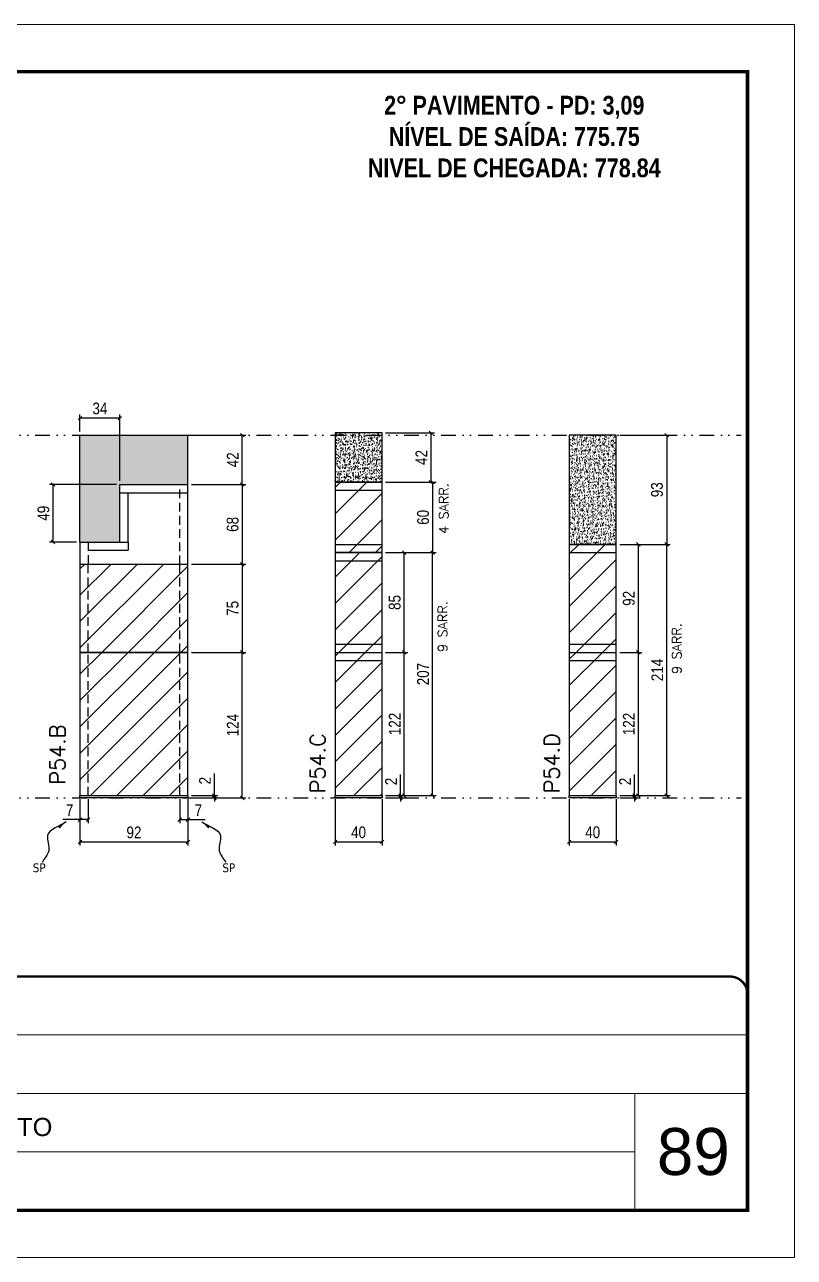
# Model space of a CAD drawing. Extents: x 2949 to 9203, y -16089 to 12527.
# Drawn here: x 3778 to 4434, y -13792 to -12742 of the extents above; entities that cross this region are included whole.
import ezdxf

# ---------------------------------------------------------------- set-up
doc = ezdxf.new("R2010")
doc.units = 0
for name, pattern in [('CONTINUO', [0]), ('DASHED', [0.75, 0.5, -0.25]), ('DIVIDE2', [0.625, 0.25, -0.125, 0, -0.125, 0, -0.125]), ('HIDDEN', [0.375, 0.25, -0.125])]:
    doc.linetypes.add(name, pattern=pattern)
for name, color, linetype, lineweight in [('CARIMBO', 255, 'Continuous', 9), ('Folhas', 255, 'Continuous', 9), ('Hachura', 251, 'Continuous', 9), ('SARRAFO DE PRESSAO', 251, 'DASHED', 9), ('Texto Seção', 7, 'Continuous', 15)]:
    doc.layers.add(name, color=color, linetype=linetype, lineweight=lineweight)
for name, color, linetype in [('COTA', 241, 'Continuous'), ('NOMENCLATURA', 7, 'Continuous'), ('Nível', 160, 'Continuous'), ('Painéis', 200, 'Continuous'), ('SARR_2.2x7', 40, 'Continuous'), ('Sarrafo de Pressão', 42, 'HIDDEN'), ('texto', 7, 'Continuous')]:
    doc.layers.add(name, color=color, linetype=linetype)
doc.styles.add('ARIAL', font='arial.ttf')
doc.styles.add('COTA TECNICA', font='techl___.ttf', dxfattribs={"height": 10})
doc.styles.add('COTA TECNICA-50', font='techl___.ttf', dxfattribs={"height": 10})
doc.styles.add('REGUA-120', font='ROMANS.shx', dxfattribs={"height": 15})
doc.styles.add('ROMANC', font='techb___.ttf', dxfattribs={"height": 2.5})
doc.styles.add('ROMANS', font='romans.shx')
doc.styles.get("Standard").update_dxf_attribs({"font": 'arial.ttf'})
doc.dimstyles.new('COTA PAINEL-50', dxfattribs={"dimtxt": 10, "dimasz": 3, "dimexe": 3, "dimexo": 3, "dimgap": 3, "dimtad": 1, "dimdec": 1, "dimzin": 12, "dimdsep": 46, "dimtxsty": 'COTA TECNICA-50', "dimblk1": 'OBLIQUE', "dimblk2": 'OBLIQUE', "dimsah": 1, "dimcen": 0.9, "dimclrd": 4, "dimclre": 4, "dimclrt": 240, "dimadec": 1, "dimazin": 3, "dimtfac": 1, "dimtdec": 1, "dimtmove": 0, "dimatfit": 3, "dimfxl": 1, "dimtolj": 1, "dimtzin": 12, "dimarcsym": 0})
doc.dimstyles.new('PAINEL', dxfattribs={"dimtxt": 10, "dimasz": 3, "dimexe": 3, "dimexo": 3, "dimgap": 3, "dimtad": 1, "dimdec": 1, "dimzin": 12, "dimdsep": 46, "dimtxsty": 'COTA TECNICA', "dimblk1": 'OBLIQUE', "dimblk2": 'OBLIQUE', "dimsah": 1, "dimcen": 0.9, "dimclrd": 4, "dimclre": 4, "dimclrt": 240, "dimadec": 1, "dimazin": 3, "dimtfac": 1, "dimtdec": 1, "dimtmove": 0, "dimatfit": 3, "dimfxl": 1, "dimtolj": 1, "dimtzin": 12, "dimarcsym": 0})
doc.dimstyles.get("Standard").update_dxf_attribs({"dimtxt": 0.18, "dimasz": 0.18, "dimexe": 0.18, "dimexo": 0.0625, "dimgap": 0.09, "dimtad": 0, "dimtih": 1, "dimtoh": 1, "dimdec": 4, "dimzin": 0, "dimdsep": 46, "dimtxsty": 'Standard', "dimcen": 0.09, "dimadec": 0, "dimazin": 0, "dimtfac": 1, "dimtdec": 4, "dimtofl": 0, "dimtmove": 0, "dimatfit": 3, "dimfxl": 1, "dimtolj": 1, "dimtzin": 0, "dimarcsym": 0})
pattern_1 = [(45, (-127662.416, -38793.522), (-11.2253202, 11.2253202), [])]

# ---------------------------------------------------------------- blocks, each defined once
blk = doc.blocks.new('9999999999')
at = {"color": 30, "linetype": 'CONTINUO'}
for p, q in [((98564.6, 34379.6), (99584, 34379.6)), ((98564.6, 34329.8), (99488, 34329.8)), ((99584, 34329.8), (99488, 34329.8)), ((99488, 34329.8), (99488, 34230.2)), ((98564.6, 34280), (99488, 34280))]:
    blk.add_line(p, q, dxfattribs=at)
at = {"color": 30, "linetype": 'CONTINUO', "const_width": 2}
blk.add_lwpolyline([(99584, 34230.2), (99584, 34414.4, 0.414214), (99569, 34429.4), (98229, 34429.4, 0.414214), (98214, 34414.4), (98214, 34245.2, 0.414214), (98229, 34230.2), (99584, 34230.2)], format="xyb", dxfattribs=at)
at = {"layer": 'Folhas'}
blk.add_lwpolyline([(98139, 34190.2), (99624, 34190.2), (99624, 35240.2), (98139, 35240.2)], close=True, dxfattribs=at)
at = {"layer": 'Folhas', "color": 30, "const_width": 3}
blk.add_lwpolyline([(98214, 34230.2), (99584, 34230.2), (99584, 35200.2), (98214, 35200.2)], close=True, dxfattribs=at)
at = {"color": 7, "linetype": 'Continuous', "ltscale": 5, "style": 'ARIAL'}
blk.add_text('2° PAVIMENTO', height=15.483, dxfattribs=at).set_placement((98837.7, 34293.5))
blk = doc.blocks.new('_Oblique')
at = {"color": 0, "linetype": 'ByBlock', "lineweight": -2}
blk.add_line((-0.5, -0.5), (0.5, 0.5), dxfattribs=at)
blk = doc.blocks.new('*D2958')
at = {"layer": 'COTA', "color": 4, "lineweight": -2, "transparency": 16777216}
for p, q in [((3825.3, -13401.6), (3825.3, -13441.1)), ((3917.3, -13401.6), (3917.3, -13441.1)), ((3825.3, -13438.1), (3917.3, -13438.1))]:
    blk.add_line(p, q, dxfattribs=at)
at = {"layer": 'Defpoints', "color": 0, "transparency": 16777216}
for p in [(3825.3, -13398.6), (3917.3, -13398.6), (3917.3, -13438.1)]:
    blk.add_point(p, dxfattribs=at)
at = {"layer": 'COTA', "color": 4, "lineweight": -2, "transparency": 16777216, "xscale": 3, "yscale": 3, "zscale": 3, "rotation": 180}
blk.add_blockref('_Oblique', (3825.3, -13438.1), dxfattribs=at)
at = {"layer": 'COTA', "color": 4, "lineweight": -2, "transparency": 16777216, "xscale": 3, "yscale": 3, "zscale": 3}
blk.add_blockref('_Oblique', (3917.3, -13438.1), dxfattribs=at)
at = {"layer": 'COTA', "color": 240, "transparency": 16777216, "insert": (3871.3, -13430), "char_height": 10, "attachment_point": 5, "style": 'COTA TECNICA'}
blk.add_mtext('\\A1;92', dxfattribs=at)
blk = doc.blocks.new('*D2959')
at = {"layer": 'COTA', "color": 4, "lineweight": -2, "transparency": 16777216}
for p, q in [((3825.3, -13403.6), (3825.3, -13422.1)), ((3832.3, -13401.6), (3832.3, -13422.1)), ((3825.3, -13419.1), (3810.6, -13419.1)), ((3832.3, -13419.1), (3825.3, -13419.1))]:
    blk.add_line(p, q, dxfattribs=at)
at = {"layer": 'Defpoints', "color": 0, "transparency": 16777216}
for p in [(3825.3, -13400.6), (3832.3, -13398.6), (3825.3, -13419.1)]:
    blk.add_point(p, dxfattribs=at)
at = {"layer": 'COTA', "color": 4, "lineweight": -2, "transparency": 16777216, "xscale": 3, "yscale": 3, "zscale": 3, "rotation": 180}
blk.add_blockref('_Oblique', (3825.3, -13419.1), dxfattribs=at)
at = {"layer": 'COTA', "color": 4, "lineweight": -2, "transparency": 16777216, "xscale": 3, "yscale": 3, "zscale": 3}
blk.add_blockref('_Oblique', (3832.3, -13419.1), dxfattribs=at)
at = {"layer": 'COTA', "color": 240, "transparency": 16777216, "insert": (3816.5, -13411.1), "char_height": 10, "attachment_point": 5, "style": 'COTA TECNICA-50'}
blk.add_mtext('\\A1;7', dxfattribs=at)
blk = doc.blocks.new('*D2960')
at = {"layer": 'COTA', "color": 4, "lineweight": -2, "transparency": 16777216}
for p, q in [((3910.3, -13401.6), (3910.3, -13422.1)), ((3917.3, -13403.6), (3917.3, -13422.1)), ((3910.3, -13419.1), (3917.3, -13419.1)), ((3917.3, -13419.1), (3932.1, -13419.1))]:
    blk.add_line(p, q, dxfattribs=at)
at = {"layer": 'Defpoints', "color": 0, "transparency": 16777216}
for p in [(3910.3, -13398.6), (3917.3, -13400.6), (3917.3, -13419.1)]:
    blk.add_point(p, dxfattribs=at)
at = {"layer": 'COTA', "color": 4, "lineweight": -2, "transparency": 16777216, "xscale": 3, "yscale": 3, "zscale": 3, "rotation": 180}
blk.add_blockref('_Oblique', (3910.3, -13419.1), dxfattribs=at)
at = {"layer": 'COTA', "color": 4, "lineweight": -2, "transparency": 16777216, "xscale": 3, "yscale": 3, "zscale": 3}
blk.add_blockref('_Oblique', (3917.3, -13419.1), dxfattribs=at)
at = {"layer": 'COTA', "color": 240, "transparency": 16777216, "insert": (3926.2, -13411.1), "char_height": 10, "attachment_point": 5, "style": 'COTA TECNICA-50'}
blk.add_mtext('\\A1;7', dxfattribs=at)
blk = doc.blocks.new('*D2961')
at = {"layer": 'COTA', "color": 4, "lineweight": -2, "transparency": 16777216}
for p, q in [((3920.3, -13276.6), (3966.6, -13276.6)), ((3963.6, -13400.6), (3963.6, -13276.6)), ((3920.3, -13400.6), (3966.6, -13400.6))]:
    blk.add_line(p, q, dxfattribs=at)
at = {"layer": 'Defpoints', "color": 0, "transparency": 16777216}
for p in [(3917.3, -13276.6), (3963.6, -13276.6), (3917.3, -13400.6)]:
    blk.add_point(p, dxfattribs=at)
at = {"layer": 'COTA', "color": 4, "lineweight": -2, "transparency": 16777216, "xscale": 3, "yscale": 3, "zscale": 3}
for p, rotation in [((3963.6, -13276.6), 90), ((3963.6, -13400.6), 270)]:
    blk.add_blockref('_Oblique', p, dxfattribs=dict(at, rotation=rotation))
at = {"layer": 'COTA', "color": 240, "transparency": 16777216, "insert": (3955.5, -13338.6), "char_height": 10, "attachment_point": 5, "rotation": 90, "style": 'COTA TECNICA-50'}
blk.add_mtext('\\A1;124', dxfattribs=at)
blk = doc.blocks.new('*D2962')
at = {"layer": 'COTA', "color": 4, "lineweight": -2, "transparency": 16777216}
for p, q in [((3939.8, -13398.6), (3939.8, -13379.8)), ((3920.3, -13398.6), (3942.8, -13398.6)), ((3920.3, -13400.6), (3942.8, -13400.6)), ((3939.8, -13400.6), (3939.8, -13398.6)), ((3939.8, -13400.6), (3939.8, -13403.6))]:
    blk.add_line(p, q, dxfattribs=at)
at = {"layer": 'Defpoints', "color": 0, "transparency": 16777216}
for p in [(3917.3, -13398.6), (3917.3, -13400.6), (3939.8, -13400.6)]:
    blk.add_point(p, dxfattribs=at)
at = {"layer": 'COTA', "color": 4, "lineweight": -2, "transparency": 16777216, "xscale": 3, "yscale": 3, "zscale": 3}
for p, rotation in [((3939.8, -13398.6), 270), ((3939.8, -13400.6), 90)]:
    blk.add_blockref('_Oblique', p, dxfattribs=dict(at, rotation=rotation))
at = {"layer": 'COTA', "color": 240, "transparency": 16777216, "insert": (3931.8, -13385.9), "char_height": 10, "attachment_point": 5, "rotation": 90, "style": 'COTA TECNICA-50'}
blk.add_mtext('\\A1;2', dxfattribs=at)
blk = doc.blocks.new('*D2963')
at = {"layer": 'COTA', "color": 4, "linetype": 'ByBlock', "lineweight": -2, "transparency": 16777216}
for p, q in [((3920.3, -13201.6), (3966.6, -13201.6)), ((3963.6, -13201.6), (3963.6, -13276.6)), ((3920.3, -13276.6), (3966.6, -13276.6))]:
    blk.add_line(p, q, dxfattribs=at)
at = {"layer": 'Defpoints', "color": 0, "linetype": 'ByBlock', "transparency": 16777216}
for p in [(3917.3, -13201.6), (3917.3, -13276.6), (3963.6, -13276.6)]:
    blk.add_point(p, dxfattribs=at)
at = {"layer": 'COTA', "color": 4, "linetype": 'ByBlock', "lineweight": -2, "transparency": 16777216, "xscale": 3, "yscale": 3, "zscale": 3}
for p, rotation in [((3963.6, -13201.6), 90), ((3963.6, -13276.6), 270)]:
    blk.add_blockref('_Oblique', p, dxfattribs=dict(at, rotation=rotation))
at = {"layer": 'COTA', "color": 240, "linetype": 'ByBlock', "transparency": 16777216, "insert": (3955.5, -13239.1), "char_height": 10, "attachment_point": 5, "rotation": 90, "style": 'COTA TECNICA'}
blk.add_mtext('\\A1;75', dxfattribs=at)
blk = doc.blocks.new('*D2964')
at = {"layer": 'COTA', "color": 4, "lineweight": -2, "transparency": 16777216}
for p, q in [((4042.7, -13401.6), (4042.7, -13441)), ((4082.7, -13401.6), (4082.7, -13441)), ((4042.7, -13438), (4082.7, -13438))]:
    blk.add_line(p, q, dxfattribs=at)
at = {"layer": 'Defpoints', "color": 0, "transparency": 16777216}
for p in [(4042.7, -13398.6), (4082.7, -13398.6), (4082.7, -13438)]:
    blk.add_point(p, dxfattribs=at)
at = {"layer": 'COTA', "color": 4, "lineweight": -2, "transparency": 16777216, "xscale": 3, "yscale": 3, "zscale": 3, "rotation": 180}
blk.add_blockref('_Oblique', (4042.7, -13438), dxfattribs=at)
at = {"layer": 'COTA', "color": 4, "lineweight": -2, "transparency": 16777216, "xscale": 3, "yscale": 3, "zscale": 3}
blk.add_blockref('_Oblique', (4082.7, -13438), dxfattribs=at)
at = {"layer": 'COTA', "color": 240, "transparency": 16777216, "insert": (4062.7, -13429.9), "char_height": 10, "attachment_point": 5, "style": 'COTA TECNICA'}
blk.add_mtext('\\A1;40', dxfattribs=at)
blk = doc.blocks.new('*D2965')
at = {"layer": 'COTA', "color": 4, "lineweight": -2, "transparency": 16777216}
for p, q in [((4098.4, -13398.6), (4098.4, -13380.5)), ((4085.7, -13398.6), (4101.4, -13398.6)), ((4085.7, -13400.6), (4101.4, -13400.6)), ((4098.4, -13400.6), (4098.4, -13398.6)), ((4098.4, -13400.6), (4098.4, -13403.6))]:
    blk.add_line(p, q, dxfattribs=at)
at = {"layer": 'Defpoints', "color": 0, "transparency": 16777216}
for p in [(4082.7, -13398.6), (4082.7, -13400.6), (4098.4, -13398.6)]:
    blk.add_point(p, dxfattribs=at)
at = {"layer": 'COTA', "color": 4, "lineweight": -2, "transparency": 16777216, "xscale": 3, "yscale": 3, "zscale": 3}
for p, rotation in [((4098.4, -13398.6), 270), ((4098.4, -13400.6), 90)]:
    blk.add_blockref('_Oblique', p, dxfattribs=dict(at, rotation=rotation))
at = {"layer": 'COTA', "color": 240, "transparency": 16777216, "insert": (4090.4, -13386.6), "char_height": 10, "attachment_point": 5, "rotation": 90, "style": 'COTA TECNICA-50'}
blk.add_mtext('\\A1;2', dxfattribs=at)
blk = doc.blocks.new('*D2984')
at = {"layer": 'COTA', "color": 4, "linetype": 'ByBlock', "lineweight": -2, "transparency": 16777216}
for p, q in [((4085.7, -13191.6), (4128.8, -13191.6)), ((4125.8, -13398.6), (4125.8, -13191.6)), ((4085.7, -13398.6), (4128.8, -13398.6))]:
    blk.add_line(p, q, dxfattribs=at)
at = {"layer": 'Defpoints', "color": 0, "linetype": 'ByBlock', "transparency": 16777216}
for p in [(4082.7, -13191.6), (4125.8, -13191.6), (4082.7, -13398.6)]:
    blk.add_point(p, dxfattribs=at)
at = {"layer": 'COTA', "color": 4, "linetype": 'ByBlock', "lineweight": -2, "transparency": 16777216, "xscale": 3, "yscale": 3, "zscale": 3}
for p, rotation in [((4125.8, -13191.6), 90), ((4125.8, -13398.6), 270)]:
    blk.add_blockref('_Oblique', p, dxfattribs=dict(at, rotation=rotation))
at = {"layer": 'COTA', "color": 240, "linetype": 'ByBlock', "transparency": 16777216, "insert": (4117.7, -13295.1), "char_height": 10, "attachment_point": 5, "rotation": 90, "style": 'COTA TECNICA'}
blk.add_mtext('\\A1;207', dxfattribs=at)
blk = doc.blocks.new('*D2985')
at = {"layer": 'COTA', "color": 4, "linetype": 'ByBlock', "lineweight": -2, "transparency": 16777216}
for p, q in [((4085.7, -13276.6), (4104.6, -13276.6)), ((4101.6, -13398.6), (4101.6, -13276.6)), ((4085.7, -13398.6), (4104.6, -13398.6))]:
    blk.add_line(p, q, dxfattribs=at)
at = {"layer": 'Defpoints', "color": 0, "linetype": 'ByBlock', "transparency": 16777216}
for p in [(4082.7, -13276.6), (4101.6, -13276.6), (4082.7, -13398.6)]:
    blk.add_point(p, dxfattribs=at)
at = {"layer": 'COTA', "color": 4, "linetype": 'ByBlock', "lineweight": -2, "transparency": 16777216, "xscale": 3, "yscale": 3, "zscale": 3}
for p, rotation in [((4101.6, -13276.6), 90), ((4101.6, -13398.6), 270)]:
    blk.add_blockref('_Oblique', p, dxfattribs=dict(at, rotation=rotation))
at = {"layer": 'COTA', "color": 240, "linetype": 'ByBlock', "transparency": 16777216, "insert": (4093.5, -13337.6), "char_height": 10, "attachment_point": 5, "rotation": 90, "style": 'COTA TECNICA'}
blk.add_mtext('\\A1;122', dxfattribs=at)
blk = doc.blocks.new('*D2986')
at = {"layer": 'COTA', "color": 4, "linetype": 'ByBlock', "lineweight": -2, "transparency": 16777216}
for p, q in [((4085.7, -13191.6), (4104.6, -13191.6)), ((4101.6, -13276.6), (4101.6, -13191.6)), ((4085.7, -13276.6), (4104.6, -13276.6))]:
    blk.add_line(p, q, dxfattribs=at)
at = {"layer": 'Defpoints', "color": 0, "linetype": 'ByBlock', "transparency": 16777216}
for p in [(4082.7, -13191.6), (4101.6, -13191.6), (4082.7, -13276.6)]:
    blk.add_point(p, dxfattribs=at)
at = {"layer": 'COTA', "color": 4, "linetype": 'ByBlock', "lineweight": -2, "transparency": 16777216, "xscale": 3, "yscale": 3, "zscale": 3}
for p, rotation in [((4101.6, -13191.6), 90), ((4101.6, -13276.6), 270)]:
    blk.add_blockref('_Oblique', p, dxfattribs=dict(at, rotation=rotation))
at = {"layer": 'COTA', "color": 240, "linetype": 'ByBlock', "transparency": 16777216, "insert": (4093.5, -13234.1), "char_height": 10, "attachment_point": 5, "rotation": 90, "style": 'COTA TECNICA'}
blk.add_mtext('\\A1;85', dxfattribs=at)
blk = doc.blocks.new('*D2966')
at = {"layer": 'COTA', "color": 4, "lineweight": -2, "transparency": 16777216}
for p, q in [((4242.2, -13401.6), (4242.2, -13441)), ((4282.2, -13401.6), (4282.2, -13441)), ((4242.2, -13438), (4282.2, -13438))]:
    blk.add_line(p, q, dxfattribs=at)
at = {"layer": 'Defpoints', "color": 0, "transparency": 16777216}
for p in [(4242.2, -13398.6), (4282.2, -13398.6), (4282.2, -13438)]:
    blk.add_point(p, dxfattribs=at)
at = {"layer": 'COTA', "color": 4, "lineweight": -2, "transparency": 16777216, "xscale": 3, "yscale": 3, "zscale": 3, "rotation": 180}
blk.add_blockref('_Oblique', (4242.2, -13438), dxfattribs=at)
at = {"layer": 'COTA', "color": 4, "lineweight": -2, "transparency": 16777216, "xscale": 3, "yscale": 3, "zscale": 3}
blk.add_blockref('_Oblique', (4282.2, -13438), dxfattribs=at)
at = {"layer": 'COTA', "color": 240, "transparency": 16777216, "insert": (4262.2, -13429.9), "char_height": 10, "attachment_point": 5, "style": 'COTA TECNICA'}
blk.add_mtext('\\A1;40', dxfattribs=at)
blk = doc.blocks.new('*D2967')
at = {"layer": 'COTA', "color": 4, "lineweight": -2, "transparency": 16777216}
for p, q in [((4297.8, -13398.6), (4297.8, -13380.5)), ((4285.2, -13398.6), (4300.8, -13398.6)), ((4285.2, -13400.6), (4300.8, -13400.6)), ((4297.8, -13400.6), (4297.8, -13398.6)), ((4297.8, -13400.6), (4297.8, -13403.6))]:
    blk.add_line(p, q, dxfattribs=at)
at = {"layer": 'Defpoints', "color": 0, "transparency": 16777216}
for p in [(4282.2, -13398.6), (4282.2, -13400.6), (4297.8, -13398.6)]:
    blk.add_point(p, dxfattribs=at)
at = {"layer": 'COTA', "color": 4, "lineweight": -2, "transparency": 16777216, "xscale": 3, "yscale": 3, "zscale": 3}
for p, rotation in [((4297.8, -13398.6), 270), ((4297.8, -13400.6), 90)]:
    blk.add_blockref('_Oblique', p, dxfattribs=dict(at, rotation=rotation))
at = {"layer": 'COTA', "color": 240, "transparency": 16777216, "insert": (4289.8, -13386.6), "char_height": 10, "attachment_point": 5, "rotation": 90, "style": 'COTA TECNICA-50'}
blk.add_mtext('\\A1;2', dxfattribs=at)
blk = doc.blocks.new('*D2987')
at = {"layer": 'COTA', "color": 4, "linetype": 'ByBlock', "lineweight": -2, "transparency": 16777216}
for p, q in [((4285.2, -13091.6), (4328.3, -13091.6)), ((4325.3, -13091.6), (4325.3, -13184.6)), ((4285.2, -13184.6), (4328.3, -13184.6))]:
    blk.add_line(p, q, dxfattribs=at)
at = {"layer": 'Defpoints', "color": 0, "linetype": 'ByBlock', "transparency": 16777216}
for p in [(4282.2, -13091.6), (4282.2, -13184.6), (4325.3, -13184.6)]:
    blk.add_point(p, dxfattribs=at)
at = {"layer": 'COTA', "color": 4, "linetype": 'ByBlock', "lineweight": -2, "transparency": 16777216, "xscale": 3, "yscale": 3, "zscale": 3}
for p, rotation in [((4325.3, -13091.6), 90), ((4325.3, -13184.6), 270)]:
    blk.add_blockref('_Oblique', p, dxfattribs=dict(at, rotation=rotation))
at = {"layer": 'COTA', "color": 240, "linetype": 'ByBlock', "transparency": 16777216, "insert": (4317, -13138.1), "char_height": 10, "attachment_point": 5, "rotation": 90, "style": 'COTA TECNICA'}
blk.add_mtext('\\A1;93', dxfattribs=at)
blk = doc.blocks.new('*D2988')
at = {"layer": 'COTA', "color": 4, "linetype": 'ByBlock', "lineweight": -2, "transparency": 16777216}
for p, q in [((4285.2, -13184.6), (4328.3, -13184.6)), ((4325.3, -13398.6), (4325.3, -13184.6)), ((4285.2, -13398.6), (4328.3, -13398.6))]:
    blk.add_line(p, q, dxfattribs=at)
at = {"layer": 'Defpoints', "color": 0, "linetype": 'ByBlock', "transparency": 16777216}
for p in [(4282.2, -13184.6), (4325.3, -13184.6), (4282.2, -13398.6)]:
    blk.add_point(p, dxfattribs=at)
at = {"layer": 'COTA', "color": 4, "linetype": 'ByBlock', "lineweight": -2, "transparency": 16777216, "xscale": 3, "yscale": 3, "zscale": 3}
for p, rotation in [((4325.3, -13184.6), 90), ((4325.3, -13398.6), 270)]:
    blk.add_blockref('_Oblique', p, dxfattribs=dict(at, rotation=rotation))
at = {"layer": 'COTA', "color": 240, "linetype": 'ByBlock', "transparency": 16777216, "insert": (4317.2, -13291.6), "char_height": 10, "attachment_point": 5, "rotation": 90, "style": 'COTA TECNICA'}
blk.add_mtext('\\A1;214', dxfattribs=at)
blk = doc.blocks.new('*D2989')
at = {"layer": 'COTA', "color": 4, "linetype": 'ByBlock', "lineweight": -2, "transparency": 16777216}
for p, q in [((4285.2, -13276.6), (4304.1, -13276.6)), ((4301.1, -13398.6), (4301.1, -13276.6)), ((4285.2, -13398.6), (4304.1, -13398.6))]:
    blk.add_line(p, q, dxfattribs=at)
at = {"layer": 'Defpoints', "color": 0, "linetype": 'ByBlock', "transparency": 16777216}
for p in [(4282.2, -13276.6), (4301.1, -13276.6), (4282.2, -13398.6)]:
    blk.add_point(p, dxfattribs=at)
at = {"layer": 'COTA', "color": 4, "linetype": 'ByBlock', "lineweight": -2, "transparency": 16777216, "xscale": 3, "yscale": 3, "zscale": 3}
for p, rotation in [((4301.1, -13276.6), 90), ((4301.1, -13398.6), 270)]:
    blk.add_blockref('_Oblique', p, dxfattribs=dict(at, rotation=rotation))
at = {"layer": 'COTA', "color": 240, "linetype": 'ByBlock', "transparency": 16777216, "insert": (4293, -13337.6), "char_height": 10, "attachment_point": 5, "rotation": 90, "style": 'COTA TECNICA'}
blk.add_mtext('\\A1;122', dxfattribs=at)
blk = doc.blocks.new('*D2990')
at = {"layer": 'COTA', "color": 4, "linetype": 'ByBlock', "lineweight": -2, "transparency": 16777216}
for p, q in [((4285.2, -13184.6), (4304.1, -13184.6)), ((4301.1, -13276.6), (4301.1, -13184.6)), ((4285.2, -13276.6), (4304.1, -13276.6))]:
    blk.add_line(p, q, dxfattribs=at)
at = {"layer": 'Defpoints', "color": 0, "linetype": 'ByBlock', "transparency": 16777216}
for p in [(4282.2, -13184.6), (4301.1, -13184.6), (4282.2, -13276.6)]:
    blk.add_point(p, dxfattribs=at)
at = {"layer": 'COTA', "color": 4, "linetype": 'ByBlock', "lineweight": -2, "transparency": 16777216, "xscale": 3, "yscale": 3, "zscale": 3}
for p, rotation in [((4301.1, -13184.6), 90), ((4301.1, -13276.6), 270)]:
    blk.add_blockref('_Oblique', p, dxfattribs=dict(at, rotation=rotation))
at = {"layer": 'COTA', "color": 240, "linetype": 'ByBlock', "transparency": 16777216, "insert": (4293, -13230.6), "char_height": 10, "attachment_point": 5, "rotation": 90, "style": 'COTA TECNICA'}
blk.add_mtext('\\A1;92', dxfattribs=at)
blk = doc.blocks.new('*D2983')
at = {"layer": 'COTA', "color": 4, "linetype": 'ByBlock', "lineweight": -2, "transparency": 16777216}
for p, q in [((4085.7, -13131.6), (4128.8, -13131.6)), ((4125.8, -13131.6), (4125.8, -13191.6)), ((4085.7, -13191.6), (4128.8, -13191.6))]:
    blk.add_line(p, q, dxfattribs=at)
at = {"layer": 'Defpoints', "color": 0, "linetype": 'ByBlock', "transparency": 16777216}
for p in [(4082.7, -13131.6), (4082.7, -13191.6), (4125.8, -13191.6)]:
    blk.add_point(p, dxfattribs=at)
at = {"layer": 'COTA', "color": 4, "linetype": 'ByBlock', "lineweight": -2, "transparency": 16777216, "xscale": 3, "yscale": 3, "zscale": 3}
for p, rotation in [((4125.8, -13131.6), 90), ((4125.8, -13191.6), 270)]:
    blk.add_blockref('_Oblique', p, dxfattribs=dict(at, rotation=rotation))
at = {"layer": 'COTA', "color": 240, "linetype": 'ByBlock', "transparency": 16777216, "insert": (4117.7, -13161.6), "char_height": 10, "attachment_point": 5, "rotation": 90, "style": 'COTA TECNICA'}
blk.add_mtext('\\A1;60', dxfattribs=at)
blk = doc.blocks.new('*D3238')
at = {"layer": 'COTA', "color": 4, "lineweight": -2, "transparency": 16777216}
for p, q in [((3920.3, -13133.6), (3966.6, -13133.6)), ((3963.6, -13133.6), (3963.6, -13201.6)), ((3920.3, -13201.6), (3966.6, -13201.6))]:
    blk.add_line(p, q, dxfattribs=at)
at = {"layer": 'Defpoints', "color": 0, "transparency": 16777216}
for p in [(3917.3, -13133.6), (3917.3, -13201.6), (3963.6, -13201.6)]:
    blk.add_point(p, dxfattribs=at)
at = {"layer": 'COTA', "color": 4, "lineweight": -2, "transparency": 16777216, "xscale": 3, "yscale": 3, "zscale": 3}
for p, rotation in [((3963.6, -13133.6), 90), ((3963.6, -13201.6), 270)]:
    blk.add_blockref('_Oblique', p, dxfattribs=dict(at, rotation=rotation))
at = {"layer": 'COTA', "color": 240, "transparency": 16777216, "insert": (3955.4, -13167.6), "char_height": 10, "attachment_point": 5, "rotation": 90, "style": 'COTA TECNICA-50'}
blk.add_mtext('\\A1;68', dxfattribs=at)
blk = doc.blocks.new('*D3240')
at = {"layer": 'COTA', "color": 4, "lineweight": -2, "transparency": 16777216}
for p, q in [((3856.3, -13133.6), (3799.3, -13133.6)), ((3802.3, -13133.6), (3802.3, -13182.6)), ((3822.3, -13182.6), (3799.3, -13182.6))]:
    blk.add_line(p, q, dxfattribs=at)
at = {"layer": 'Defpoints', "color": 0, "transparency": 16777216}
for p in [(3859.3, -13133.6), (3802.3, -13182.6), (3825.3, -13182.6)]:
    blk.add_point(p, dxfattribs=at)
at = {"layer": 'COTA', "color": 4, "lineweight": -2, "transparency": 16777216, "xscale": 3, "yscale": 3, "zscale": 3}
for p, rotation in [((3802.3, -13133.6), 90), ((3802.3, -13182.6), 270)]:
    blk.add_blockref('_Oblique', p, dxfattribs=dict(at, rotation=rotation))
at = {"layer": 'COTA', "color": 240, "transparency": 16777216, "insert": (3794.2, -13158.1), "char_height": 10, "attachment_point": 5, "rotation": 90, "style": 'COTA TECNICA-50'}
blk.add_mtext('\\A1;49', dxfattribs=at)
blk = doc.blocks.new('*D3239')
at = {"layer": 'COTA', "color": 4, "lineweight": -2, "transparency": 16777216}
for p, q in [((3825.3, -13088.6), (3825.3, -13074.1)), ((3859.3, -13077.1), (3825.3, -13077.1)), ((3859.3, -13130.6), (3859.3, -13074.1))]:
    blk.add_line(p, q, dxfattribs=at)
at = {"layer": 'Defpoints', "color": 0, "transparency": 16777216}
for p in [(3825.3, -13077.1), (3825.3, -13091.6), (3859.3, -13133.6)]:
    blk.add_point(p, dxfattribs=at)
at = {"layer": 'COTA', "color": 4, "lineweight": -2, "transparency": 16777216, "xscale": 3, "yscale": 3, "zscale": 3, "rotation": 180}
blk.add_blockref('_Oblique', (3825.3, -13077.1), dxfattribs=at)
at = {"layer": 'COTA', "color": 4, "lineweight": -2, "transparency": 16777216, "xscale": 3, "yscale": 3, "zscale": 3}
blk.add_blockref('_Oblique', (3859.3, -13077.1), dxfattribs=at)
at = {"layer": 'COTA', "color": 240, "transparency": 16777216, "insert": (3842.3, -13068.9), "char_height": 10, "attachment_point": 5, "style": 'COTA TECNICA-50'}
blk.add_mtext('\\A1;34', dxfattribs=at)
blk = doc.blocks.new('*D3241')
at = {"layer": 'COTA', "color": 4, "lineweight": -2, "transparency": 16777216}
for p, q in [((3920.3, -13091.6), (3966.6, -13091.6)), ((3963.6, -13133.6), (3963.6, -13091.6)), ((3920.3, -13133.6), (3966.6, -13133.6))]:
    blk.add_line(p, q, dxfattribs=at)
at = {"layer": 'Defpoints', "color": 0, "transparency": 16777216}
for p in [(3917.3, -13091.6), (3963.6, -13091.6), (3917.3, -13133.6)]:
    blk.add_point(p, dxfattribs=at)
at = {"layer": 'COTA', "color": 4, "lineweight": -2, "transparency": 16777216, "xscale": 3, "yscale": 3, "zscale": 3}
for p, rotation in [((3963.6, -13091.6), 90), ((3963.6, -13133.6), 270)]:
    blk.add_blockref('_Oblique', p, dxfattribs=dict(at, rotation=rotation))
at = {"layer": 'COTA', "color": 240, "transparency": 16777216, "insert": (3955.5, -13112.6), "char_height": 10, "attachment_point": 5, "rotation": 90, "style": 'COTA TECNICA-50'}
blk.add_mtext('\\A1;42', dxfattribs=at)
blk = doc.blocks.new('*D3242')
at = {"layer": 'COTA', "color": 4, "lineweight": -2, "transparency": 16777216}
for p, q in [((4085.7, -13089.6), (4127.3, -13089.6)), ((4124.3, -13089.6), (4124.3, -13131.6)), ((4085.7, -13131.6), (4127.3, -13131.6))]:
    blk.add_line(p, q, dxfattribs=at)
at = {"layer": 'Defpoints', "color": 0, "transparency": 16777216}
for p in [(4082.7, -13089.6), (4082.7, -13131.6), (4124.3, -13131.6)]:
    blk.add_point(p, dxfattribs=at)
at = {"layer": 'COTA', "color": 4, "lineweight": -2, "transparency": 16777216, "xscale": 3, "yscale": 3, "zscale": 3}
for p, rotation in [((4124.3, -13089.6), 90), ((4124.3, -13131.6), 270)]:
    blk.add_blockref('_Oblique', p, dxfattribs=dict(at, rotation=rotation))
at = {"layer": 'COTA', "color": 240, "transparency": 16777216, "insert": (4116.2, -13110.6), "char_height": 10, "attachment_point": 5, "rotation": 90, "style": 'COTA TECNICA-50'}
blk.add_mtext('\\A1;42', dxfattribs=at)

msp = doc.modelspace()

# ---------------------------------------------------------------- hatches: boundary and pattern name
at = {"layer": 'COTA', "linetype": 'ByBlock'}
h = msp.add_hatch(dxfattribs=at)
h.set_pattern_fill('AR-CONC', color=256, scale=0.03)
h.set_pattern_definition([(50, (276.9288, -11536.751), (5.46554, -0.4781726), [0.5715, -6.2865]), (355, (276.929, -11536.751), (-1.057303, 5.731705), [0.4572, -5.0292175]), (100.45144, (277.384, -11536.791), (4.4082374, 5.2535326), [0.4857, -5.342707]), (46.1842, (276.929, -11535.227), (8.132371, -1.26127), [0.85725, -9.42975]), (96.63556, (277.6065, -11535.332), (7.122124, 7.422784), [0.72855, -8.014068]), (351.18415, (276.929, -11535.227), (7.122124, 7.422784), [0.685799, -7.543792]), (21, (277.6908, -11535.608), (4.5484317, -3.067956), [0.5715, -6.2865]), (326, (277.691, -11535.608), (1.854061, 5.525639), [0.4572, -5.0292]), (71.45144, (278.07, -11535.864), (6.4024926, 2.457683), [0.4857, -5.342698]), (37.5, (276.9288, -11536.751), (0.0926581, 2.5366512), [0, -4.96824, 0, -5.1054, 0, -5.04825]), (7.5, (276.9288, -11536.751), (2.0045899, 3.0054172), [0, -2.91084, 0, -4.85394, 0, -1.92405]), (327.5, (275.2295, -11536.751), (4.0677179, -0.1718623), [0, -1.905, 0, -5.9436, 0, -7.8867]), (317.5, (274.4675, -11536.751), (4.4438754, 0.7627947), [0, -2.4765, 0, -3.94716, 0, -5.6007])])
h.paths.add_polyline_path([(3825.32, -13182.63), (3859.32, -13182.63), (3859.32, -13133.63), (3917.32, -13133.63), (3917.32, -13091.63), (3825.32, -13091.63)])
h = msp.add_hatch(dxfattribs=at)
h.set_pattern_fill('AR-CONC', color=256, scale=0.03)
h.set_pattern_definition([(50, (0, -49), (5.46554, -0.4781726), [0.5715, -6.2865]), (355, (0, -49), (-1.0573026, 5.7317054), [0.4572, -5.0292175]), (100.451445, (0.4555, -49.04), (4.4082374, 5.2535326), [0.4857003, -5.3427073]), (46.1842, (0, -47.476), (8.1323712, -1.26127), [0.85725, -9.42975]), (96.63556, (0.678, -47.581), (7.122124, 7.4227837), [0.7285507, -8.014068]), (351.18415, (0, -47.476), (7.122124, 7.4227837), [0.685799, -7.543792]), (21, (0.762, -47.857), (4.5484317, -3.067956), [0.5715, -6.2865]), (326, (0.762, -47.857), (1.8540609, 5.525639), [0.4572, -5.0292]), (71.451445, (1.141, -48.1127), (6.4024926, 2.457683), [0.4857003, -5.3426981]), (37.5, (0, -49), (0.0926581, 2.53665117), [0, -4.96824, 0, -5.1054, 0, -5.04825]), (7.5, (0, -49), (2.0045899, 3.00541724), [0, -2.91084, 0, -4.85394, 0, -1.92405]), (327.5, (-1.6993, -49), (4.06771786, -0.17186232), [0, -1.905, 0, -5.9436, 0, -7.8867]), (317.5, (-2.4613, -49), (4.4438754, 0.7627947), [0, -2.4765, 0, -3.94716, 0, -5.6007])])
h.paths.add_polyline_path([(4082.69, -13089.63), (4042.69, -13089.63), (4042.69, -13131.63), (4082.69, -13131.63)])
h = msp.add_hatch(dxfattribs=at)
h.set_pattern_fill('AR-CONC', color=256, scale=0.03)
h.set_pattern_definition([(50, (-127466.9067, -42358.0473), (5.46554007, -0.47817257), [0.5715, -6.2865]), (355, (-127466.9067, -42358.0473), (-1.05730264, 5.73170536), [0.4572, -5.02921753]), (100.4514447, (-127466.451, -42358.087), (4.40823741, 5.25353256), [0.48570026, -5.34270734]), (46.1842, (-127466.907, -42356.5233), (8.13237123, -1.26126984), [0.85725, -9.42975]), (96.6355576, (-127466.229, -42356.6285), (7.122124, 7.42278374), [0.7285507, -8.01406824]), (351.184151, (-127466.907, -42356.523), (7.122124, 7.42278374), [0.685799, -7.54379196]), (21, (-127466.1447, -42356.9043), (4.54843174, -3.06795595), [0.5715, -6.2865]), (326, (-127466.1447, -42356.9043), (1.85406085, 5.52563898), [0.4572, -5.0292]), (71.451445, (-127465.7657, -42357.16), (6.40249258, 2.45768307), [0.48570026, -5.34269813]), (37.5, (-127466.9067, -42358.0473), (0.092658098, 2.536651166), [0, -4.96824, 0, -5.1054, 0, -5.04825]), (7.5, (-127466.9067, -42358.0473), (2.004589875, 3.005417245), [0, -2.91084, 0, -4.85394, 0, -1.92405]), (327.5, (-127468.606, -42358.0473), (4.067717855, -0.17186232), [0, -1.905, 0, -5.9436, 0, -7.8867]), (317.5, (-127469.368, -42358.0473), (4.44387544, 0.76279473), [0, -2.4765, 0, -3.94716, 0, -5.6007])])
h.paths.add_polyline_path([(4242.19, -13184.63), (4282.19, -13184.63), (4282.19, -13091.63), (4242.19, -13091.63)])
at = {"layer": 'Hachura'}
h = msp.add_hatch(dxfattribs=at)
h.set_pattern_fill('ANSI31', color=256, scale=5)
h.set_pattern_definition([(45, (0, -49), (-11.22532, 11.22532), [])])
h.paths.add_polyline_path([(4042.69, -13131.63), (4042.69, -13191.63), (4082.69, -13191.63), (4082.69, -13131.63)])
at = {"layer": 'Hachura', "linetype": 'ByBlock'}
h = msp.add_hatch(dxfattribs=at)
h.set_pattern_fill('ANSI31', color=256, scale=5)
h.set_pattern_definition(pattern_1)
h.paths.add_polyline_path([(4242.19, -13276.63), (4282.19, -13276.63), (4282.19, -13184.63), (4242.19, -13184.63)])
h = msp.add_hatch(dxfattribs=at)
h.set_pattern_fill('ANSI31', color=256, scale=5)
h.set_pattern_definition(pattern_1)
h.paths.add_polyline_path([(4082.69, -13191.63), (4042.69, -13191.63), (4042.69, -13276.63), (4082.69, -13276.63)])
h = msp.add_hatch(dxfattribs=at)
h.set_pattern_fill('ANSI31', color=256, scale=5)
h.set_pattern_definition(pattern_1)
h.paths.add_polyline_path([(3825.32, -13201.63), (3825.32, -13276.63), (3917.32, -13276.63), (3917.32, -13201.63)])
h = msp.add_hatch(dxfattribs=at)
h.set_pattern_fill('ANSI31', color=256, scale=5)
h.set_pattern_definition(pattern_1)
h.paths.add_polyline_path([(3917.32, -13276.63), (3825.32, -13276.63), (3825.32, -13398.63), (3917.32, -13398.63)])
h = msp.add_hatch(dxfattribs=at)
h.set_pattern_fill('ANSI31', color=256, scale=5)
h.set_pattern_definition(pattern_1)
h.paths.add_polyline_path([(4082.69, -13276.63), (4042.69, -13276.63), (4042.69, -13398.63), (4082.69, -13398.63)])
h = msp.add_hatch(dxfattribs=at)
h.set_pattern_fill('ANSI31', color=256, scale=5)
h.set_pattern_definition(pattern_1)
h.paths.add_polyline_path([(4282.19, -13276.63), (4242.19, -13276.63), (4242.19, -13398.63), (4282.19, -13398.63)])

# ---------------------------------------------------------------- linework, layer by layer
at = {"layer": 'COTA', "linetype": 'ByBlock'}
for p, q in [((3825.32, -13182.63), (3825.32, -13091.63)), ((3825.32, -13091.63), (3917.32, -13091.63)), ((3917.32, -13133.63), (3917.32, -13091.63))]:
    msp.add_line(p, q, dxfattribs=at)
for points in [[(4042.69, -13131.63), (4082.69, -13131.63), (4082.69, -13089.63), (4042.69, -13089.63)], [(4242.19, -13184.63), (4282.19, -13184.63), (4282.19, -13091.63), (4242.19, -13091.63)]]:
    msp.add_lwpolyline(points, close=True, dxfattribs=at)
at = {"layer": 'Nível', "color": 4, "linetype": 'DIVIDE2', "ltscale": 50}
for p, q in [((3378.24, -13091.63), (4388.58, -13091.63)), ((3378.24, -13400.63), (4388.58, -13400.63))]:
    msp.add_line(p, q, dxfattribs=at)
at = {"layer": 'Painéis'}
for p, q in [((3859.32, -13182.63), (3859.32, -13133.63)), ((3859.32, -13133.63), (3917.32, -13133.63)), ((3917.32, -13201.63), (3917.32, -13133.63)), ((3825.32, -13182.63), (3859.32, -13182.63)), ((3825.32, -13182.63), (3825.32, -13201.63)), ((4242.19, -13184.63), (4282.19, -13184.63)), ((4282.19, -13184.63), (4242.19, -13184.63)), ((4242.19, -13184.63), (4242.19, -13184.63)), ((4282.19, -13184.63), (4242.19, -13184.63)), ((4242.19, -13184.63), (4282.19, -13184.63)), ((4242.19, -13184.63), (4282.19, -13184.63)), ((4282.19, -13184.63), (4282.19, -13184.63)), ((4042.69, -13191.63), (4082.69, -13191.63)), ((4082.69, -13191.63), (4042.69, -13191.63)), ((4042.69, -13191.63), (4042.69, -13191.63)), ((4082.69, -13191.63), (4082.69, -13191.63)), ((3917.32, -13201.63), (3825.32, -13201.63)), ((3917.32, -13201.63), (3825.32, -13201.63)), ((3917.32, -13276.63), (3825.32, -13276.63)), ((4042.69, -13276.63), (4082.69, -13276.63)), ((4242.19, -13276.63), (4282.19, -13276.63))]:
    msp.add_line(p, q, dxfattribs=at)
at = {"layer": 'Painéis', "linetype": 'ByBlock'}
for p, q in [((4082.69, -13131.63), (4042.69, -13131.63)), ((4042.69, -13131.63), (4042.69, -13191.63)), ((4082.69, -13191.63), (4082.69, -13131.63)), ((4042.69, -13191.63), (4082.69, -13191.63))]:
    msp.add_line(p, q, dxfattribs=at)
at = {"layer": 'Painéis'}
for points in [[(4242.19, -13398.63), (4282.19, -13398.63), (4282.19, -13184.63), (4242.19, -13184.63)], [(4042.69, -13398.63), (4082.69, -13398.63), (4082.69, -13191.63), (4042.69, -13191.63)], [(3825.32, -13276.63), (3917.32, -13276.63), (3917.32, -13201.63), (3825.32, -13201.63)], [(3825.32, -13398.63), (3917.32, -13398.63), (3917.32, -13276.63), (3825.32, -13276.63)], [(3825.32, -13398.63), (3917.32, -13398.63), (3917.32, -13400.63), (3825.32, -13400.63)], [(4042.69, -13398.63), (4082.69, -13398.63), (4082.69, -13400.63), (4042.69, -13400.63)], [(4242.19, -13398.63), (4282.19, -13398.63), (4282.19, -13400.63), (4242.19, -13400.63)]]:
    msp.add_lwpolyline(points, close=True, dxfattribs=at)
at = {"layer": 'SARR_2.2x7'}
for p, q in [((3859.32, -13140.63), (3917.32, -13140.63)), ((3866.32, -13182.63), (3866.32, -13140.63)), ((4082.69, -13138.63), (4042.69, -13138.63)), ((3859.32, -13182.63), (3866.32, -13182.63)), ((3866.32, -13182.63), (3866.32, -13189.63)), ((4042.69, -13184.63), (4082.69, -13184.63)), ((3832.32, -13189.63), (3866.32, -13189.63)), ((4242.19, -13191.63), (4282.19, -13191.63)), ((4042.69, -13198.63), (4082.69, -13198.63)), ((4042.69, -13269.63), (4082.69, -13269.63)), ((4242.19, -13269.63), (4282.19, -13269.63)), ((4042.69, -13283.63), (4082.69, -13283.63)), ((4242.19, -13283.63), (4282.19, -13283.63))]:
    msp.add_line(p, q, dxfattribs=at)
at = {"layer": 'Sarrafo de Pressão', "ltscale": 30}
for p, q in [((3910.32, -13201.63), (3910.32, -13133.63)), ((3832.32, -13182.63), (3832.32, -13201.63)), ((3832.32, -13276.63), (3832.32, -13201.63)), ((3910.32, -13276.63), (3910.32, -13201.63)), ((3832.32, -13398.63), (3832.32, -13276.63)), ((3910.32, -13398.63), (3910.32, -13276.63))]:
    msp.add_line(p, q, dxfattribs=at)

# ---------------------------------------------------------------- block references
at = {"layer": 'SARRAFO DE PRESSAO', "color": 6, "linetype": 'ByBlock'}
msp.add_blockref('9999999999', (-95189.94, -47982.12), dxfattribs=at)

# ---------------------------------------------------------------- texts
at = {"layer": 'CARIMBO', "style": 'ARIAL'}
msp.add_text('89', height=40, dxfattribs=at).set_placement((4316.89, -13721.77))
at = {"layer": 'NOMENCLATURA', "color": 2, "insert": (4195.36, -12775.86), "char_height": 16, "attachment_point": 2, "style": 'ROMANC'}
msp.add_mtext_dynamic_manual_height_columns('\\P2° PAVIMENTO - PD: 3,09\\PNÍVEL DE SAÍDA: 775.75\\PNIVEL DE CHEGADA: 778.84', width=300.2766, gutter_width=1, heights=[0], dxfattribs=at)
at = {"layer": 'texto', "color": 0, "char_height": 7.5, "attachment_point": 5}
for insert in [(3790.55, -13460.13), (3952.1, -13460.13)]:
    msp.add_mtext('{\\fTahoma|b0|i0|c0|p34;\\C4;SP}', dxfattribs=dict(at, insert=insert))
at = {"layer": 'Texto Seção', "linetype": 'Continuous', "style": 'ROMANS'}
for s, p in [('4 SARR.', (4139.28, -13175.76)), ('9 SARR.', (4138.32, -13276.26)), ('9 SARR.', (4337.82, -13295))]:
    msp.add_text(s, height=8, rotation=90, dxfattribs=at).set_placement(p)
at = {"layer": 'Texto Seção', "char_height": 13, "width": 285.3299, "attachment_point": 7, "rotation": 90, "style": 'REGUA-120'}
for s, insert in [('P54.B', (3812.7, -13389.38)), ('P54.C', (4034.36, -13396.71)), ('P54.D', (4233.86, -13396.71))]:
    msp.add_mtext(s, dxfattribs=dict(at, insert=insert))

# ---------------------------------------------------------------- dimensions: what is measured, and where the dimension line sits
at = {"layer": 'COTA'}
for base, p1, p2, angle, picture, middle in [((3825.32, -13077.14), (3859.32, -13133.63), (3825.32, -13091.63), 180, '*D3239', (3842.32, -13068.92)), ((3963.56, -13091.63), (3917.32, -13133.63), (3917.32, -13091.63), 90, '*D3241', (3955.49, -13112.63)), ((4124.28, -13131.63), (4082.69, -13089.63), (4082.69, -13131.63), 90, '*D3242', (4116.2, -13110.63)), ((3802.26, -13182.63), (3859.32, -13133.63), (3825.32, -13182.63), 90, '*D3240', (3794.15, -13158.13)), ((3963.56, -13201.63), (3917.32, -13133.63), (3917.32, -13201.63), 90, '*D3238', (3955.44, -13167.63)), ((3963.56, -13276.63), (3917.32, -13400.63), (3917.32, -13276.63), 90, '*D2961', (3955.49, -13338.63)), ((3825.32, -13419.14), (3832.32, -13398.63), (3825.32, -13400.63), 180, '*D2959', (3816.46, -13411.07))]:
    dim = msp.add_linear_dim(base=base, p1=p1, p2=p2, angle=angle, dimstyle='COTA PAINEL-50', dxfattribs=at)
    dim.commit()
    dim.dimension.update_dxf_attribs({"geometry": picture, "text_midpoint": middle})
at = {"layer": 'COTA', "linetype": 'ByBlock'}
for base, p1, p2, picture, middle in [((4325.28, -13184.63), (4282.19, -13091.63), (4282.19, -13184.63), '*D2987', (4317.03, -13138.13)), ((4125.78, -13191.63), (4082.69, -13131.63), (4082.69, -13191.63), '*D2983', (4117.68, -13161.63)), ((4325.28, -13184.63), (4282.19, -13398.63), (4282.19, -13184.63), '*D2988', (4317.21, -13291.63)), ((4125.78, -13191.63), (4082.69, -13398.63), (4082.69, -13191.63), '*D2984', (4117.68, -13295.13)), ((3963.56, -13276.63), (3917.32, -13201.63), (3917.32, -13276.63), '*D2963', (3955.45, -13239.13)), ((4101.6, -13276.63), (4082.69, -13398.63), (4082.69, -13276.63), '*D2985', (4093.54, -13337.63)), ((4301.1, -13276.63), (4282.19, -13398.63), (4282.19, -13276.63), '*D2989', (4293.04, -13337.63))]:
    dim = msp.add_linear_dim(base=base, p1=p1, p2=p2, angle=90, dimstyle='PAINEL', dxfattribs=at)
    dim.commit()
    dim.dimension.update_dxf_attribs({"geometry": picture, "text_midpoint": middle})
for base, p1, p2, picture, middle in [((4301.1, -13184.63), (4282.19, -13276.63), (4282.19, -13184.63), '*D2990', (4301.1, -13230.63)), ((4101.6, -13191.63), (4082.69, -13276.63), (4082.69, -13191.63), '*D2986', (4101.6, -13234.13))]:
    dim = msp.add_linear_dim(base=base, p1=p1, p2=p2, angle=90, dimstyle='PAINEL', override={"dimtmove": 1}, dxfattribs=at)
    dim.commit()
    dim.dimension.update_dxf_attribs({"geometry": picture, "text_midpoint": middle, "dimtype": 160})
at = {"layer": 'COTA'}
for base, p1, p2, picture, middle in [((3939.85, -13400.63), (3917.32, -13398.63), (3917.32, -13400.63), '*D2962', (3939.85, -13385.89)), ((4098.43, -13398.63), (4082.69, -13400.63), (4082.69, -13398.63), '*D2965', (4098.43, -13386.58)), ((4297.83, -13398.63), (4282.19, -13400.63), (4282.19, -13398.63), '*D2967', (4297.83, -13386.58))]:
    dim = msp.add_linear_dim(base=base, p1=p1, p2=p2, angle=90, dimstyle='COTA PAINEL-50', dxfattribs=at)
    dim.commit()
    dim.dimension.update_dxf_attribs({"geometry": picture, "text_midpoint": middle, "dimtype": 160})
for base, p1, p2, picture, middle in [((3917.32, -13438.09), (3825.32, -13398.63), (3917.32, -13398.63), '*D2958', (3871.32, -13430)), ((4082.69, -13437.98), (4042.69, -13398.63), (4082.69, -13398.63), '*D2964', (4062.69, -13429.88)), ((4282.19, -13437.98), (4242.19, -13398.63), (4282.19, -13398.63), '*D2966', (4262.19, -13429.88))]:
    dim = msp.add_linear_dim(base=base, p1=p1, p2=p2, dimstyle='PAINEL', override={"dimarcsym": 2}, dxfattribs=at)
    dim.commit()
    dim.dimension.update_dxf_attribs({"geometry": picture, "text_midpoint": middle})
dim = msp.add_linear_dim(base=(3917.32, -13419.14), p1=(3910.32, -13398.63), p2=(3917.32, -13400.63), dimstyle='COTA PAINEL-50', dxfattribs=at)
dim.commit()
dim.dimension.update_dxf_attribs({"geometry": '*D2960', "text_midpoint": (3926.19, -13411.07)})

# ---------------------------------------------------------------- leaders
at = {"layer": 'COTA', "path_type": 1}
for points in [[(3813.49, -13420.82), (3797.71, -13432.65), (3798.63, -13445.66), (3793.08, -13455.44)], [(3929.15, -13420.82), (3944.94, -13432.65), (3944.01, -13445.66), (3949.56, -13455.44)]]:
    msp.add_leader(points, dimstyle='Standard', override={"dimasz": 8}, dxfattribs=at)

doc.saveas('drawing.dxf')
